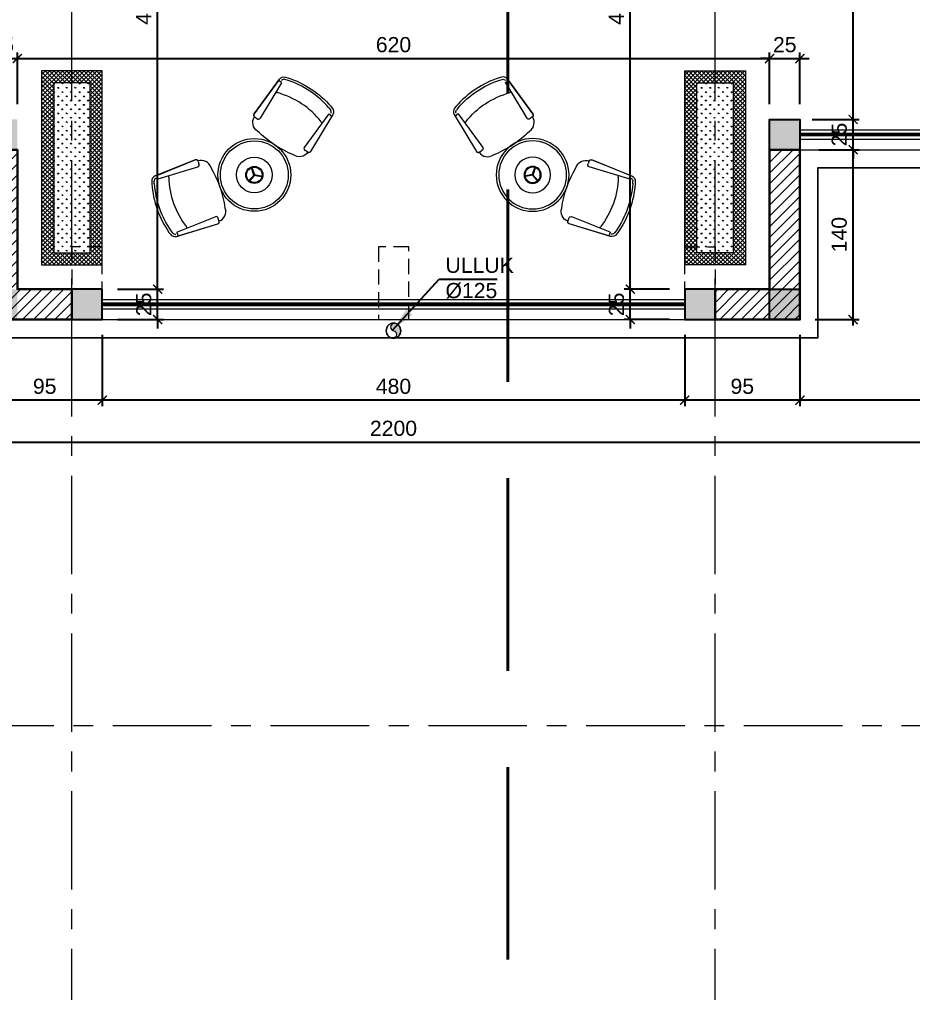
# Model space of a CAD drawing. Header units: centimetres. Extents: x 111832 to 117233, y -55119 to -48329.
# Drawn here: x 114651 to 115387, y -54317 to -53515 of the extents above; entities that cross this region are included whole.
import ezdxf

# ---------------------------------------------------------------- set-up
doc = ezdxf.new("R2010")
doc.units = ezdxf.units.CM
doc.header["$LTSCALE"] = 50
doc.header["$MEASUREMENT"] = 0
for name, pattern in [('AXES', [2, 1.25, -0.25, 0.25, -0.25]), ('CACHE', [0.375, 0.25, -0.125]), ('CONTINU', [0]), ('DASHED2', [9.525, 6.35, -3.175])]:
    doc.linetypes.add(name, pattern=pattern)
doc.layers.get('0').update_dxf_attribs({"color": 8})
for name, color, linetype, lineweight in [('ACITOP', 214, 'Continuous', 18), ('EXISTANT BORD', 251, 'Continuous', 60), ('MACONNERIE COUPE', 7, 'Continuous', 30), ('MACONNERIE HACHURE', 253, 'Continuous', 13), ('mobilimi', 8, 'Continuous', 9), ('WD_Corner', 154, 'Continuous', 5), ('WINDOWS', 21, 'Continuous', 5)]:
    doc.layers.add(name, color=color, linetype=linetype, lineweight=lineweight)
for name, color, linetype in [('AXES', 10, 'AXES'), ('BETON COUPE', 3, 'CONTINU'), ('BORD', 5, 'Continuous'), ('COTE 50ème', 1, 'Continuous'), ('TEXTE', 7, 'Continuous')]:
    doc.layers.add(name, color=color, linetype=linetype)
doc.layers.add('HORS GEL COTE', color=7, linetype='Continuous', lineweight=13, true_color=0x00661a)
doc.layers.add('HYPALON', color=7, linetype='Continuous', true_color=0xffaa00)
doc.layers.add('PREFA MUR SUP TRAME', color=7, linetype='Continuous', true_color=0xd7c7ff)
doc.styles.add('RS_TEXT_1.50', font='arial.ttf', dxfattribs={"height": 12.5})
doc.styles.add('RS_TXT_50', font='arial.ttf', dxfattribs={"height": 12.5})
doc.dimstyles.new('ISO-25', dxfattribs={"dimtxt": 2.5, "dimasz": 2.5, "dimexe": 1.25, "dimexo": 0.625, "dimtad": 1, "dimtxsty": 'Standard', "dimcen": 2.5, "dimadec": 0, "dimazin": 0, "dimtfac": 1, "dimtmove": 0, "dimatfit": 3, "dimfxl": 1, "dimarcsym": 0})
doc.dimstyles.new('RS_50CM_LINEAIRE', dxfattribs={"dimscale": 5, "dimtxt": 12.5, "dimasz": 1.5, "dimexe": 1, "dimexo": 2.5, "dimgap": 1, "dimtad": 1, "dimdec": 1, "dimrnd": 0.5, "dimdsep": 46, "dimtxsty": 'RS_TXT_50', "dimblk1": 'ARCHTICK', "dimblk2": 'ARCHTICK', "dimsah": 1, "dimcen": 2.5, "dimdle": 1, "dimclrt": 4, "dimadec": 0, "dimazin": 2, "dimtfac": 1, "dimtdec": 1, "dimtix": 1, "dimtmove": 2, "dimatfit": 3, "dimfxl": 1, "dimtolj": 1, "dimtzin": 0, "dimarcsym": 0})
pattern_1 = [(45, (7248.734, 8218.8184), (-1.767766953, 1.767766953), []), (135, (7248.734, 8218.8184), (-1.767766953, -1.767766953), [])]
pattern_2 = [(90, (7248.734, 8218.8184), (-3.5355339, 3.5355339), [0.9375, -6.13356781]), (45, (7248.734, 8218.8184), (-3.5355339, 3.5355339), [0.9375, -4.0625]), (135, (7248.734, 8218.8184), (-3.5355339, -3.5355339), [0.9375, -4.0625])]

# ---------------------------------------------------------------- blocks, each defined once
blk = doc.blocks.new('A$C7560ca7f')
at = {"layer": 'AXES', "lineweight": 5, "ltscale": 1.3}
for p, q in [((740, -4150), (740, -1058.41)), ((1270, -4150), (1270, -1058.41)), ((3195, -3235), (-1985, -3235))]:
    blk.add_line(p, q, dxfattribs=at)
blk = doc.blocks.new('A$C831d966d')
at = {"layer": 'mobilimi'}
for p, q in [((0.53, 82.64), (2.48, 82.55)), ((-39.6, 72.73), (-41.29, 71.75)), ((4.1, 79.08), (10.79, 45.67)), ((4.18, 79.21), (7.15, 79.94)), ((7.15, 79.94), (16.8, 47.15)), ((-41.24, 68), (-44.21, 67.27)), ((-44.21, 67.27), (-37.5, 33.75)), ((-41.11, 67.92), (-31.48, 35.24)), ((15.09, 44.92), (13.34, 44.49)), ((-34.94, 32.57), (-33.19, 33)), ((-0.44, -0.33), (-6.92, 2.44)), ((-0.19, 0.25), (-6.68, 3.02)), ((-0.5, 0.21), (5.14, 4.45)), ((-0.12, -0.29), (5.51, 3.95)), ((0, 0), (0.85, -7)), ((-0.63, -0.08), (0.22, -7.08)), ((-54.43, -59.57), (-42.44, -27.56)), ((-51.48, -60.71), (-36.74, -29.99)), ((-39.73, -26.8), (-38.07, -27.51)), ((-8.64, -78.97), (3.31, -47.06)), ((7.68, -47.01), (6.02, -46.3)), ((-5.77, -80.31), (9.01, -49.49)), ((-51.63, -60.77), (-54.43, -59.57)), ((-50.76, -65.7), (-52.27, -64.46)), ((-8.58, -79.11), (-5.77, -80.31)), ((-12.74, -81.9), (-10.8, -82.13))]:
    blk.add_line(p, q, dxfattribs=at)
for points in [[(-35.5, 32.38, -0.399393), (-37.5, 33.75), (-44.48, 68.62, -0.320293), (-42.3, 73.48), (-40.61, 74.46, -0.136318), (0.62, 84.63), (2.57, 84.55, -0.320293), (6.76, 81.26), (16.8, 47.15, -0.399393), (15.67, 45.01, -0.412368), (9.41, 34.86, -0.093652), (-25.23, 26.31, -0.412368)], [(-40.25, -26.53, 0.399393), (-42.44, -27.56), (-54.92, -60.86, 0.320293), (-53.54, -66), (-52.03, -67.24, 0.136318), (-12.97, -83.89), (-11.03, -84.12, 0.320293), (-6.37, -81.55), (9.01, -49.49, 0.399393), (8.24, -47.19, 0.412368), (3.68, -36.17, 0.093652), (-29.14, -22.18, 0.412368)]]:
    blk.add_lwpolyline(points, format="xyb", close=True, dxfattribs=at)
for radius in [30, 28, 14.75, 7.06, 6.33]:
    blk.add_circle((-0.31, -0.04), radius, dxfattribs=at)
for centre, radius, start, end in [((-1.68, 5.35), 77.32, 88.33902, 119.38944), ((2.36, 79.97), 2.58, 16.40461, 87.44431), ((4.21, 79.1), 0.115, 103.86423, 191.32384), ((-39.98, 69.52), 2.58, 120.28415, 191.32384), ((-41.22, 67.89), 0.115, 16.40461, 103.86423), ((-0.72, 1.41), 68.94, 85.44547, 122.28298), ((5.13, 71.06), 1, 247.54476, 315.43759), ((-38.31, 60.33), 1, 252.29086, 320.18369), ((12.51, 46.04), 1.76, 192.03506, 298.37958), ((15.11, 46.68), 1.76, 269.34887, 15.69339), ((-35.78, 34.12), 1.76, 192.03506, 298.37958), ((-33.17, 34.76), 1.76, 269.34887, 15.69339), ((-40.8, -28.2), 1.76, 52.40136, 158.74588), ((-38.34, -29.25), 1.76, 335.08755, 81.43207), ((4.95, -47.7), 1.76, 52.40136, 158.74588), ((7.42, -48.75), 1.76, 335.08755, 81.43207), ((-47.5, -53.67), 1, 30.59725, 98.49008), ((-0.96, -1.53), 68.94, 228.49796, 265.33547), ((-50.63, -62.46), 2.58, 159.4571, 230.4968), ((-51.58, -60.66), 0.115, 246.91672, 334.37633), ((-2.54, -5.26), 77.32, 231.39151, 262.44193), ((-6.34, -71.21), 1, 35.34335, 103.23618), ((-8.54, -79.01), 0.115, 159.4571, 246.91672), ((-10.5, -79.57), 2.58, 263.33664, 334.37633)]:
    blk.add_arc(centre, radius, start, end, dxfattribs=at)
blk = doc.blocks.new('A$C2225a440')
at = {"layer": 'ACITOP', "ltscale": 0.5, "true_color": 0x2776bb, "transparency": 33554559}
h = blk.add_hatch(color=152, dxfattribs=at)
h.dxf.hatch_style = 1
h.paths.add_polyline_path([(0, 6.05, 0.414214), (-6.05, 0, 0.414214), (0, -6.05, -0.823148), (0, 0, 0.810651)])
at = {"layer": 'ACITOP', "ltscale": 0.5}
blk.add_lwpolyline([(0, 6.05, -0.810651), (0, 0, 0.823148), (0, -6.05)], format="xyb", dxfattribs=at)
for radius in [6.25, 6.05]:
    blk.add_circle((0, 0), radius, dxfattribs=at)
blk = doc.blocks.new('_ArchTick')
at = {"color": 0, "linetype": 'ByBlock', "const_width": 0.15}
blk.add_lwpolyline([(-0.5, -0.5), (0.5, 0.5)], dxfattribs=at)
blk = doc.blocks.new('*D1226')
at = {"layer": 'COTE 50ème', "color": 0, "lineweight": -2, "ltscale": 0.5, "transparency": 16777216}
for p, q in [((115929.26, -53630.79), (115929.26, -53833.88)), ((115294.37, -53774.86), (115294.37, -53833.88)), ((115934.26, -53828.88), (115289.37, -53828.88))]:
    blk.add_line(p, q, dxfattribs=at)
at = {"layer": 'Defpoints', "color": 0, "ltscale": 0.5, "transparency": 16777216}
for p in [(115929.26, -53618.29), (115294.37, -53762.36), (115294.37, -53828.88)]:
    blk.add_point(p, dxfattribs=at)
at = {"layer": 'COTE 50ème', "color": 0, "lineweight": -2, "ltscale": 0.5, "transparency": 16777216, "xscale": 7.5, "yscale": 7.5, "zscale": 7.5, "rotation": 180}
blk.add_blockref('_ArchTick', (115294.37, -53828.88), dxfattribs=at)
at = {"layer": 'COTE 50ème', "color": 0, "lineweight": -2, "ltscale": 0.5, "transparency": 16777216, "xscale": 7.5, "yscale": 7.5, "zscale": 7.5}
blk.add_blockref('_ArchTick', (115929.26, -53828.88), dxfattribs=at)
at = {"layer": 'COTE 50ème', "color": 4, "ltscale": 0.5, "transparency": 16777216, "insert": (115611.81, -53817.49), "char_height": 12.5, "attachment_point": 5, "style": 'RS_TXT_50'}
blk.add_mtext('\\A1;635', dxfattribs=at)
blk = doc.blocks.new('*D1227')
at = {"layer": 'COTE 50ème', "color": 0, "lineweight": -2, "ltscale": 0.5, "transparency": 16777216}
for p, q in [((115199.37, -53774.86), (115199.37, -53833.88)), ((115294.37, -53774.86), (115294.37, -53833.88)), ((115299.37, -53828.88), (115194.37, -53828.88))]:
    blk.add_line(p, q, dxfattribs=at)
at = {"layer": 'Defpoints', "color": 0, "ltscale": 0.5, "transparency": 16777216}
for p in [(115199.37, -53762.36), (115294.37, -53762.36), (115199.37, -53828.88)]:
    blk.add_point(p, dxfattribs=at)
at = {"layer": 'COTE 50ème', "color": 0, "lineweight": -2, "ltscale": 0.5, "transparency": 16777216, "xscale": 7.5, "yscale": 7.5, "zscale": 7.5, "rotation": 180}
blk.add_blockref('_ArchTick', (115199.37, -53828.88), dxfattribs=at)
at = {"layer": 'COTE 50ème', "color": 0, "lineweight": -2, "ltscale": 0.5, "transparency": 16777216, "xscale": 7.5, "yscale": 7.5, "zscale": 7.5}
blk.add_blockref('_ArchTick', (115294.37, -53828.88), dxfattribs=at)
at = {"layer": 'COTE 50ème', "color": 4, "ltscale": 0.5, "transparency": 16777216, "insert": (115246.87, -53817.5), "char_height": 12.5, "attachment_point": 5, "style": 'RS_TXT_50'}
blk.add_mtext('\\A1;95', dxfattribs=at)
blk = doc.blocks.new('*D1228')
at = {"layer": 'COTE 50ème', "color": 0, "lineweight": -2, "ltscale": 0.5, "transparency": 16777216}
for p, q in [((114719.37, -53774.86), (114719.37, -53833.88)), ((115199.37, -53774.86), (115199.37, -53833.88)), ((115204.37, -53828.88), (114714.37, -53828.88))]:
    blk.add_line(p, q, dxfattribs=at)
at = {"layer": 'Defpoints', "color": 0, "ltscale": 0.5, "transparency": 16777216}
for p in [(114719.37, -53762.36), (115199.37, -53762.36), (114719.37, -53828.88)]:
    blk.add_point(p, dxfattribs=at)
at = {"layer": 'COTE 50ème', "color": 0, "lineweight": -2, "ltscale": 0.5, "transparency": 16777216, "xscale": 7.5, "yscale": 7.5, "zscale": 7.5, "rotation": 180}
blk.add_blockref('_ArchTick', (114719.37, -53828.88), dxfattribs=at)
at = {"layer": 'COTE 50ème', "color": 0, "lineweight": -2, "ltscale": 0.5, "transparency": 16777216, "xscale": 7.5, "yscale": 7.5, "zscale": 7.5}
blk.add_blockref('_ArchTick', (115199.37, -53828.88), dxfattribs=at)
at = {"layer": 'COTE 50ème', "color": 4, "ltscale": 0.5, "transparency": 16777216, "insert": (114959.37, -53817.5), "char_height": 12.5, "attachment_point": 5, "style": 'RS_TXT_50'}
blk.add_mtext('\\A1;480', dxfattribs=at)
blk = doc.blocks.new('*D1229')
at = {"layer": 'COTE 50ème', "color": 0, "lineweight": -2, "ltscale": 0.5, "transparency": 16777216}
for p, q in [((114624.37, -53774.86), (114624.37, -53833.88)), ((114719.37, -53774.86), (114719.37, -53833.88)), ((114724.37, -53828.88), (114619.37, -53828.88))]:
    blk.add_line(p, q, dxfattribs=at)
at = {"layer": 'Defpoints', "color": 0, "ltscale": 0.5, "transparency": 16777216}
for p in [(114624.37, -53762.36), (114719.37, -53762.36), (114624.37, -53828.88)]:
    blk.add_point(p, dxfattribs=at)
at = {"layer": 'COTE 50ème', "color": 0, "lineweight": -2, "ltscale": 0.5, "transparency": 16777216, "xscale": 7.5, "yscale": 7.5, "zscale": 7.5, "rotation": 180}
blk.add_blockref('_ArchTick', (114624.37, -53828.88), dxfattribs=at)
at = {"layer": 'COTE 50ème', "color": 0, "lineweight": -2, "ltscale": 0.5, "transparency": 16777216, "xscale": 7.5, "yscale": 7.5, "zscale": 7.5}
blk.add_blockref('_ArchTick', (114719.37, -53828.88), dxfattribs=at)
at = {"layer": 'COTE 50ème', "color": 4, "ltscale": 0.5, "transparency": 16777216, "insert": (114671.87, -53817.5), "char_height": 12.5, "attachment_point": 5, "style": 'RS_TXT_50'}
blk.add_mtext('\\A1;95', dxfattribs=at)
blk = doc.blocks.new('*D1232')
at = {"layer": 'COTE 50ème', "color": 0, "lineweight": -2, "ltscale": 0.5, "transparency": 16777216}
for p, q in [((113859.37, -53434.86), (113859.37, -53868.51)), ((116059.37, -53434.86), (116059.37, -53868.51)), ((113854.37, -53863.51), (116064.37, -53863.51))]:
    blk.add_line(p, q, dxfattribs=at)
at = {"layer": 'Defpoints', "color": 0, "ltscale": 0.5, "transparency": 16777216}
for p in [(113859.37, -53422.36), (116059.37, -53422.36), (116059.37, -53863.51)]:
    blk.add_point(p, dxfattribs=at)
at = {"layer": 'COTE 50ème', "color": 0, "lineweight": -2, "ltscale": 0.5, "transparency": 16777216, "xscale": 7.5, "yscale": 7.5, "zscale": 7.5, "rotation": 180}
blk.add_blockref('_ArchTick', (113859.37, -53863.51), dxfattribs=at)
at = {"layer": 'COTE 50ème', "color": 0, "lineweight": -2, "ltscale": 0.5, "transparency": 16777216, "xscale": 7.5, "yscale": 7.5, "zscale": 7.5}
blk.add_blockref('_ArchTick', (116059.37, -53863.51), dxfattribs=at)
at = {"layer": 'COTE 50ème', "color": 4, "ltscale": 0.5, "transparency": 16777216, "insert": (114959.37, -53852.12), "char_height": 12.5, "attachment_point": 5, "style": 'RS_TXT_50'}
blk.add_mtext('\\A1;2200', dxfattribs=at)
blk = doc.blocks.new('*D1234')
at = {"layer": 'COTE 50ème', "color": 0, "lineweight": -2, "ltscale": 0.5, "transparency": 16777216}
for p, q in [((114624.37, -53547.19), (114616.87, -53547.19)), ((114624.37, -53584.86), (114624.37, -53542.19)), ((114624.37, -53547.19), (114649.37, -53547.19)), ((114649.37, -53584.86), (114649.37, -53542.19)), ((114649.37, -53547.19), (114656.87, -53547.19))]:
    blk.add_line(p, q, dxfattribs=at)
at = {"layer": 'Defpoints', "color": 0, "ltscale": 0.5, "transparency": 16777216}
for p in [(114649.37, -53547.19), (114624.37, -53597.36), (114649.37, -53597.36)]:
    blk.add_point(p, dxfattribs=at)
at = {"layer": 'COTE 50ème', "color": 0, "lineweight": -2, "ltscale": 0.5, "transparency": 16777216, "xscale": 7.5, "yscale": 7.5, "zscale": 7.5}
blk.add_blockref('_ArchTick', (114624.37, -53547.19), dxfattribs=at)
at = {"layer": 'COTE 50ème', "color": 0, "lineweight": -2, "ltscale": 0.5, "transparency": 16777216, "xscale": 7.5, "yscale": 7.5, "zscale": 7.5, "rotation": 180}
blk.add_blockref('_ArchTick', (114649.37, -53547.19), dxfattribs=at)
at = {"layer": 'COTE 50ème', "color": 4, "ltscale": 0.5, "transparency": 16777216, "insert": (114636.87, -53535.81), "char_height": 12.5, "attachment_point": 5, "style": 'RS_TXT_50'}
blk.add_mtext('\\A1;25', dxfattribs=at)
blk = doc.blocks.new('*D1235')
at = {"layer": 'COTE 50ème', "color": 0, "lineweight": -2, "ltscale": 0.5, "transparency": 16777216}
for p, q in [((114644.37, -53547.19), (115274.37, -53547.19)), ((114649.37, -53584.86), (114649.37, -53542.19)), ((115269.37, -53584.86), (115269.37, -53542.19))]:
    blk.add_line(p, q, dxfattribs=at)
at = {"layer": 'Defpoints', "color": 0, "ltscale": 0.5, "transparency": 16777216}
for p in [(115269.37, -53547.19), (114649.37, -53597.36), (115269.37, -53597.36)]:
    blk.add_point(p, dxfattribs=at)
at = {"layer": 'COTE 50ème', "color": 0, "lineweight": -2, "ltscale": 0.5, "transparency": 16777216, "xscale": 7.5, "yscale": 7.5, "zscale": 7.5, "rotation": 180}
blk.add_blockref('_ArchTick', (114649.37, -53547.19), dxfattribs=at)
at = {"layer": 'COTE 50ème', "color": 0, "lineweight": -2, "ltscale": 0.5, "transparency": 16777216, "xscale": 7.5, "yscale": 7.5, "zscale": 7.5}
blk.add_blockref('_ArchTick', (115269.37, -53547.19), dxfattribs=at)
at = {"layer": 'COTE 50ème', "color": 4, "ltscale": 0.5, "transparency": 16777216, "insert": (114959.37, -53535.81), "char_height": 12.5, "attachment_point": 5, "style": 'RS_TXT_50'}
blk.add_mtext('\\A1;620', dxfattribs=at)
blk = doc.blocks.new('*D1236')
at = {"layer": 'COTE 50ème', "color": 0, "lineweight": -2, "ltscale": 0.5, "transparency": 16777216}
for p, q in [((115269.37, -53547.19), (115261.87, -53547.19)), ((115269.37, -53584.86), (115269.37, -53542.19)), ((115269.37, -53547.19), (115294.37, -53547.19)), ((115294.37, -53584.86), (115294.37, -53542.19)), ((115294.37, -53547.19), (115301.87, -53547.19))]:
    blk.add_line(p, q, dxfattribs=at)
at = {"layer": 'Defpoints', "color": 0, "ltscale": 0.5, "transparency": 16777216}
for p in [(115294.37, -53547.19), (115269.37, -53597.36), (115294.37, -53597.36)]:
    blk.add_point(p, dxfattribs=at)
at = {"layer": 'COTE 50ème', "color": 0, "lineweight": -2, "ltscale": 0.5, "transparency": 16777216, "xscale": 7.5, "yscale": 7.5, "zscale": 7.5}
blk.add_blockref('_ArchTick', (115269.37, -53547.19), dxfattribs=at)
at = {"layer": 'COTE 50ème', "color": 0, "lineweight": -2, "ltscale": 0.5, "transparency": 16777216, "xscale": 7.5, "yscale": 7.5, "zscale": 7.5, "rotation": 180}
blk.add_blockref('_ArchTick', (115294.37, -53547.19), dxfattribs=at)
at = {"layer": 'COTE 50ème', "color": 4, "ltscale": 0.5, "transparency": 16777216, "insert": (115281.87, -53535.81), "char_height": 12.5, "attachment_point": 5, "style": 'RS_TXT_50'}
blk.add_mtext('\\A1;25', dxfattribs=at)
blk = doc.blocks.new('*D1237')
at = {"layer": 'COTE 50ème', "color": 0, "lineweight": -2, "ltscale": 0.5, "transparency": 16777216}
for p, q in [((115154.54, -53737.36), (115154.54, -53729.86)), ((115186.87, -53737.36), (115149.54, -53737.36)), ((115154.54, -53762.36), (115154.54, -53737.36)), ((115186.87, -53762.36), (115149.54, -53762.36)), ((115154.54, -53762.36), (115154.54, -53769.86))]:
    blk.add_line(p, q, dxfattribs=at)
at = {"layer": 'Defpoints', "color": 0, "ltscale": 0.5, "transparency": 16777216}
for p in [(115154.54, -53737.36), (115199.37, -53737.36), (115199.37, -53762.36)]:
    blk.add_point(p, dxfattribs=at)
at = {"layer": 'COTE 50ème', "color": 0, "lineweight": -2, "ltscale": 0.5, "transparency": 16777216, "xscale": 7.5, "yscale": 7.5, "zscale": 7.5}
for p, rotation in [((115154.54, -53737.36), 270), ((115154.54, -53762.36), 90)]:
    blk.add_blockref('_ArchTick', p, dxfattribs=dict(at, rotation=rotation))
at = {"layer": 'COTE 50ème', "color": 4, "ltscale": 0.5, "transparency": 16777216, "insert": (115143.16, -53749.86), "char_height": 12.5, "attachment_point": 5, "rotation": 90, "style": 'RS_TXT_50'}
blk.add_mtext('\\A1;25', dxfattribs=at)
blk = doc.blocks.new('*D1238')
at = {"layer": 'COTE 50ème', "color": 0, "lineweight": -2, "ltscale": 0.5, "transparency": 16777216}
for p, q in [((115154.54, -53742.36), (115154.54, -53267.36)), ((115168.84, -53272.36), (115149.54, -53272.36)), ((115186.87, -53737.36), (115149.54, -53737.36))]:
    blk.add_line(p, q, dxfattribs=at)
at = {"layer": 'Defpoints', "color": 0, "ltscale": 0.5, "transparency": 16777216}
for p in [(115154.54, -53272.36), (115181.34, -53272.36), (115199.37, -53737.36)]:
    blk.add_point(p, dxfattribs=at)
at = {"layer": 'COTE 50ème', "color": 0, "lineweight": -2, "ltscale": 0.5, "transparency": 16777216, "xscale": 7.5, "yscale": 7.5, "zscale": 7.5}
for p, rotation in [((115154.54, -53272.36), 90), ((115154.54, -53737.36), 270)]:
    blk.add_blockref('_ArchTick', p, dxfattribs=dict(at, rotation=rotation))
at = {"layer": 'COTE 50ème', "color": 4, "ltscale": 0.5, "transparency": 16777216, "insert": (115143.16, -53504.86), "char_height": 12.5, "attachment_point": 5, "rotation": 90, "style": 'RS_TXT_50'}
blk.add_mtext('\\A1;465', dxfattribs=at)
blk = doc.blocks.new('*D1260')
at = {"layer": 'COTE 50ème', "color": 0, "lineweight": -2, "ltscale": 0.5, "transparency": 16777216}
for p, q in [((115338.17, -53767.36), (115338.17, -53617.36)), ((115309.89, -53622.36), (115343.17, -53622.36)), ((115306.87, -53762.36), (115343.17, -53762.36))]:
    blk.add_line(p, q, dxfattribs=at)
at = {"layer": 'Defpoints', "color": 0, "ltscale": 0.5, "transparency": 16777216}
for p in [(115297.39, -53622.36), (115338.17, -53622.36), (115294.37, -53762.36)]:
    blk.add_point(p, dxfattribs=at)
at = {"layer": 'COTE 50ème', "color": 0, "lineweight": -2, "ltscale": 0.5, "transparency": 16777216, "xscale": 7.5, "yscale": 7.5, "zscale": 7.5}
for p, rotation in [((115338.17, -53622.36), 90), ((115338.17, -53762.36), 270)]:
    blk.add_blockref('_ArchTick', p, dxfattribs=dict(at, rotation=rotation))
at = {"layer": 'COTE 50ème', "color": 4, "ltscale": 0.5, "transparency": 16777216, "insert": (115326.78, -53692.36), "char_height": 12.5, "attachment_point": 5, "rotation": 90, "style": 'RS_TXT_50'}
blk.add_mtext('\\A1;140', dxfattribs=at)
blk = doc.blocks.new('*D1261')
at = {"layer": 'COTE 50ème', "color": 0, "lineweight": -2, "ltscale": 0.5, "transparency": 16777216}
for p, q in [((115304.36, -53597.36), (115343.17, -53597.36)), ((115338.17, -53597.36), (115338.17, -53589.86)), ((115338.17, -53622.36), (115338.17, -53597.36)), ((115309.89, -53622.36), (115343.17, -53622.36)), ((115338.17, -53622.36), (115338.17, -53629.86))]:
    blk.add_line(p, q, dxfattribs=at)
at = {"layer": 'Defpoints', "color": 0, "ltscale": 0.5, "transparency": 16777216}
for p in [(115291.86, -53597.36), (115338.17, -53597.36), (115297.39, -53622.36)]:
    blk.add_point(p, dxfattribs=at)
at = {"layer": 'COTE 50ème', "color": 0, "lineweight": -2, "ltscale": 0.5, "transparency": 16777216, "xscale": 7.5, "yscale": 7.5, "zscale": 7.5}
for p, rotation in [((115338.17, -53597.36), 270), ((115338.17, -53622.36), 90)]:
    blk.add_blockref('_ArchTick', p, dxfattribs=dict(at, rotation=rotation))
at = {"layer": 'COTE 50ème', "color": 4, "ltscale": 0.5, "transparency": 16777216, "insert": (115326.78, -53609.86), "char_height": 12.5, "attachment_point": 5, "rotation": 90, "style": 'RS_TXT_50'}
blk.add_mtext('\\A1;25', dxfattribs=at)
blk = doc.blocks.new('*D1262')
at = {"layer": 'COTE 50ème', "color": 0, "lineweight": -2, "ltscale": 0.5, "transparency": 16777216}
for p, q in [((115338.17, -53602.36), (115338.17, -53129.36)), ((115246.73, -53134.36), (115343.17, -53134.36)), ((115304.36, -53597.36), (115343.17, -53597.36))]:
    blk.add_line(p, q, dxfattribs=at)
at = {"layer": 'Defpoints', "color": 0, "ltscale": 0.5, "transparency": 16777216}
for p in [(115234.23, -53134.36), (115338.17, -53134.36), (115291.86, -53597.36)]:
    blk.add_point(p, dxfattribs=at)
at = {"layer": 'COTE 50ème', "color": 0, "lineweight": -2, "ltscale": 0.5, "transparency": 16777216, "xscale": 7.5, "yscale": 7.5, "zscale": 7.5}
for p, rotation in [((115338.17, -53134.36), 90), ((115338.17, -53597.36), 270)]:
    blk.add_blockref('_ArchTick', p, dxfattribs=dict(at, rotation=rotation))
at = {"layer": 'COTE 50ème', "color": 4, "ltscale": 0.5, "transparency": 16777216, "insert": (115326.78, -53365.86), "char_height": 12.5, "attachment_point": 5, "rotation": 90, "style": 'RS_TXT_50'}
blk.add_mtext('\\A1;463', dxfattribs=at)
blk = doc.blocks.new('*D1272')
at = {"layer": 'COTE 50ème', "color": 0, "lineweight": -2, "ltscale": 0.5, "transparency": 16777216}
for p, q in [((114764.92, -53737.36), (114764.92, -53729.86)), ((114731.87, -53737.36), (114769.92, -53737.36)), ((114764.92, -53762.36), (114764.92, -53737.36)), ((114731.87, -53762.36), (114769.92, -53762.36)), ((114764.92, -53762.36), (114764.92, -53769.86))]:
    blk.add_line(p, q, dxfattribs=at)
at = {"layer": 'Defpoints', "color": 0, "ltscale": 0.5, "transparency": 16777216}
for p in [(114719.37, -53737.36), (114764.92, -53737.36), (114719.37, -53762.36)]:
    blk.add_point(p, dxfattribs=at)
at = {"layer": 'COTE 50ème', "color": 0, "lineweight": -2, "ltscale": 0.5, "transparency": 16777216, "xscale": 7.5, "yscale": 7.5, "zscale": 7.5}
for p, rotation in [((114764.92, -53737.36), 270), ((114764.92, -53762.36), 90)]:
    blk.add_blockref('_ArchTick', p, dxfattribs=dict(at, rotation=rotation))
at = {"layer": 'COTE 50ème', "color": 4, "ltscale": 0.5, "transparency": 16777216, "insert": (114753.54, -53749.86), "char_height": 12.5, "attachment_point": 5, "rotation": 90, "style": 'RS_TXT_50'}
blk.add_mtext('\\A1;25', dxfattribs=at)
blk = doc.blocks.new('*D1273')
at = {"layer": 'COTE 50ème', "color": 0, "lineweight": -2, "ltscale": 0.5, "transparency": 16777216}
for p, q in [((114764.92, -53742.36), (114764.92, -53267.36)), ((114755.72, -53272.36), (114769.92, -53272.36)), ((114731.87, -53737.36), (114769.92, -53737.36))]:
    blk.add_line(p, q, dxfattribs=at)
at = {"layer": 'Defpoints', "color": 0, "ltscale": 0.5, "transparency": 16777216}
for p in [(114743.22, -53272.36), (114764.92, -53272.36), (114719.37, -53737.36)]:
    blk.add_point(p, dxfattribs=at)
at = {"layer": 'COTE 50ème', "color": 0, "lineweight": -2, "ltscale": 0.5, "transparency": 16777216, "xscale": 7.5, "yscale": 7.5, "zscale": 7.5}
for p, rotation in [((114764.92, -53272.36), 90), ((114764.92, -53737.36), 270)]:
    blk.add_blockref('_ArchTick', p, dxfattribs=dict(at, rotation=rotation))
at = {"layer": 'COTE 50ème', "color": 4, "ltscale": 0.5, "transparency": 16777216, "insert": (114753.54, -53504.86), "char_height": 12.5, "attachment_point": 5, "rotation": 90, "style": 'RS_TXT_50'}
blk.add_mtext('\\A1;465', dxfattribs=at)
blk = doc.blocks.new('*D1289')
at = {"layer": 'COTE 50ème', "color": 0, "lineweight": -2, "ltscale": 0.5, "transparency": 16777216}
for p, q in [((114582.2, -53602.36), (114582.2, -53129.36)), ((114674.37, -53134.36), (114577.2, -53134.36)), ((114611.87, -53597.36), (114577.2, -53597.36))]:
    blk.add_line(p, q, dxfattribs=at)
at = {"layer": 'Defpoints', "color": 0, "ltscale": 0.5, "transparency": 16777216}
for p in [(114582.2, -53134.36), (114686.87, -53134.36), (114624.37, -53597.36)]:
    blk.add_point(p, dxfattribs=at)
at = {"layer": 'COTE 50ème', "color": 0, "lineweight": -2, "ltscale": 0.5, "transparency": 16777216, "xscale": 7.5, "yscale": 7.5, "zscale": 7.5}
for p, rotation in [((114582.2, -53134.36), 90), ((114582.2, -53597.36), 270)]:
    blk.add_blockref('_ArchTick', p, dxfattribs=dict(at, rotation=rotation))
at = {"layer": 'COTE 50ème', "color": 4, "ltscale": 0.5, "transparency": 16777216, "insert": (114570.81, -53365.86), "char_height": 12.5, "attachment_point": 5, "rotation": 90, "style": 'RS_TXT_50'}
blk.add_mtext('\\A1;463', dxfattribs=at)

msp = doc.modelspace()

# ---------------------------------------------------------------- hatches: boundary and pattern name
at = {"layer": 'MACONNERIE HACHURE'}
h = msp.add_hatch(dxfattribs=at)
h.set_pattern_fill('ANSI31', color=256, scale=50, style=0)
h.set_pattern_definition([(45, (923.721, 14234.1016), (-4.41941738, 4.41941738), [])])
h.paths.add_polyline_path([(114499.37, -53137.36), (114499.37, -53147.36), (114399.37, -53147.36), (114399.37, -53097.36), (114499.37, -53097.36), (114499.37, -53107.36), (114414.37, -53107.36), (114414.37, -53137.36)])
h.paths.add_polyline_path([(115954.37, -52057.36), (116034.37, -52057.36), (116034.37, -52082.36), (115954.37, -52082.36)])
h.paths.add_polyline_path([(113964.37, -52057.36), (113884.37, -52057.36), (113884.37, -52082.36), (113964.37, -52082.36)])
h.paths.add_polyline_path([(113884.37, -52082.36), (113859.37, -52082.36), (113859.37, -52130.36), (113884.37, -52130.36)])
h.paths.add_polyline_path([(113989.37, -52154.25), (113964.37, -52154.25), (113964.37, -52147.36), (113989.37, -52147.36)])
h.paths.add_polyline_path([(115954.37, -52154.25), (115929.37, -52154.25), (115929.37, -52147.36), (115954.37, -52147.36)])
h.paths.add_polyline_path([(114926.37, -53272.36), (114926.37, -53387.36), (114992.37, -53387.36), (114992.37, -53272.36), (114972.37, -53272.36), (114972.37, -53367.36), (114946.37, -53367.36), (114946.37, -53272.36)])
h.paths.add_polyline_path([(115224.37, -53762.36), (115294.37, -53762.36), (115294.37, -53622.36), (115269.37, -53622.36), (115269.37, -53737.36), (115224.37, -53737.36)])
h.paths.add_polyline_path([(114694.37, -53762.36), (114624.37, -53762.36), (114624.37, -53622.36), (114649.37, -53622.36), (114649.37, -53737.36), (114694.37, -53737.36)])
h.paths.add_polyline_path([(114224.37, -53134.36), (114329.37, -53134.36), (114329.37, -53109.36), (114224.37, -53109.36)])
h.paths.add_polyline_path([(115694.37, -53134.36), (115589.37, -53134.36), (115589.37, -53109.36), (115694.37, -53109.36)])
h.paths.add_polyline_path([(113964.37, -52902.25), (113989.37, -52902.25), (113989.37, -52887.36), (113964.37, -52887.36)])
h.paths.add_polyline_path([(116034.37, -53342.47), (116059.37, -53342.47), (116059.37, -53397.36), (116034.37, -53397.36)])
h.paths.add_polyline_path([(116034.37, -53087.36), (116059.37, -53087.36), (116059.37, -53157.36), (116034.37, -53157.36)])
h.paths.add_polyline_path([(116034.37, -52902.25), (116059.37, -52902.25), (116059.37, -52747.36), (116034.37, -52747.36)])
h.paths.add_polyline_path([(116034.37, -52502.36), (116059.37, -52502.36), (116059.37, -52542.36), (116034.37, -52542.36)])
h.paths.add_polyline_path([(113884.37, -53342.47), (113859.37, -53342.47), (113859.37, -53397.36), (113884.37, -53397.36)])
h.paths.add_polyline_path([(113884.37, -53087.36), (113859.37, -53087.36), (113859.37, -53157.36), (113884.37, -53157.36)])
h.paths.add_polyline_path([(113884.37, -52902.25), (113859.37, -52902.25), (113859.37, -52747.36), (113884.37, -52747.36)])
h.paths.add_polyline_path([(113884.37, -52494.36), (113859.37, -52494.36), (113859.37, -52542.36), (113884.37, -52542.36)])
h.paths.add_polyline_path([(115929.37, -52507.36), (115764.37, -52507.36), (115764.37, -52482.36), (115929.37, -52482.36)])
h.paths.add_polyline_path([(115704.37, -52507.36), (115701.34, -52507.36), (115701.34, -52482.36), (115704.37, -52482.36)])
h.paths.add_polyline_path([(115606.34, -52507.36), (115579.37, -52507.36), (115579.37, -52482.36), (115606.34, -52482.36)])
h.paths.add_polyline_path([(114214.37, -52507.36), (114217.4, -52507.36), (114217.4, -52482.36), (114214.37, -52482.36)])
h.paths.add_polyline_path([(114312.4, -52507.36), (114339.37, -52507.36), (114339.37, -52482.36), (114312.4, -52482.36)])
h.paths.add_polyline_path([(114679.37, -53134.36), (114694.37, -53134.36), (114694.37, -53109.36), (114679.37, -53109.36)])
h.paths.add_polyline_path([(115954.37, -52902.25), (115929.37, -52902.25), (115929.37, -52887.36), (115954.37, -52887.36)])
h.paths.add_polyline_path([(115494.37, -52677.36), (115506.37, -52677.36), (115506.37, -52507.29), (115519.37, -52507.36), (115519.37, -52482.36), (115494.37, -52482.36), (115494.37, -52590.36), (115484.37, -52590.36), (115484.37, -52602.36), (115494.37, -52602.36)])
h.paths.add_polyline_path([(115506.37, -52804.36), (115506.37, -52814.36), (115494.37, -52814.36), (115494.37, -52769.36), (115506.37, -52769.36), (115506.37, -52779.36), (115929.37, -52779.36), (115929.37, -52804.36)])
h.paths.add_polyline_path([(115239.37, -53134.36), (115224.37, -53134.36), (115224.37, -53109.36), (115239.37, -53109.36)])
h.paths.add_polyline_path([(115392.37, -52928.36), (115370.37, -52928.36), (115370.37, -52819.36), (115224.37, -52819.36), (115224.37, -52807.36), (115382.37, -52807.36), (115382.37, -52916.36), (115392.37, -52916.36)])
h.paths.add_polyline_path([(115506.37, -52906.36), (115494.37, -52906.36), (115494.37, -52916.36), (115484.37, -52916.36), (115484.37, -52928.36), (115494.37, -52928.36), (115494.37, -53097.36), (115418.97, -53097.36), (115418.97, -53107.36), (115504.37, -53107.36), (115504.37, -53137.36), (115418.97, -53137.36), (115418.97, -53147.36), (115519.37, -53147.36), (115519.37, -53107.36), (115506.37, -53107.36)])
h.paths.add_polyline_path([(115224.37, -52602.36), (115224.37, -52697.36), (115189.37, -52697.36), (115189.37, -52541.36), (115119.37, -52541.36), (115119.37, -52529.36), (115224.37, -52529.36), (115224.37, -52590.36), (115234.37, -52590.36), (115234.37, -52602.36)])
h.paths.add_polyline_path([(114229.37, -52082.36), (113989.37, -52082.36), (113989.37, -52057.36), (114229.37, -52057.36)])
h.paths.add_polyline_path([(114564.37, -52357.36), (114564.37, -52382.36), (114564.37, -52382.36), (114564.37, -52422.36), (114576.37, -52422.36), (114576.37, -52412.36), (114586.37, -52412.36), (114586.37, -52400.36), (114576.37, -52400.36), (114576.37, -52252.36), (114799.37, -52252.36), (114799.37, -52232.36), (114576.37, -52232.36), (114576.37, -52224.36), (114564.37, -52224.36)])
h.paths.add_polyline_path([(113989.37, -53082.36), (113964.37, -53082.36), (113964.37, -53062.36), (113989.37, -53062.36)])
h.paths.add_polyline_path([(115372.37, -52308.36), (115119.37, -52308.36), (115119.37, -52288.36), (115372.37, -52288.36), (115372.37, -52278.36), (115384.37, -52278.36), (115384.37, -52590.36), (115392.37, -52590.36), (115392.37, -52602.36), (115316.37, -52602.36), (115316.37, -52590.36), (115372.37, -52590.36)])
h.paths.add_polyline_path([(115229.37, -52082.36), (115372.37, -52082.36), (115372.37, -52196.36), (115384.37, -52196.36), (115384.37, -52082.36), (115409.37, -52082.36), (115409.37, -52057.36), (115229.37, -52057.36)])
h.paths.add_polyline_path([(115146.03, -52902.36), (115189.37, -52902.36), (115189.37, -52942.36), (115146.03, -52942.36)])
h.paths.add_polyline_path([(114979.37, -52902.36), (115019.37, -52902.36), (115019.37, -52942.36), (114979.37, -52942.36)])
h.paths.add_polyline_path([(114772.7, -52902.36), (114729.37, -52902.36), (114729.37, -52942.36), (114772.7, -52942.36)])
h.paths.add_polyline_path([(114939.37, -52902.36), (114899.37, -52902.36), (114899.37, -52942.36), (114939.37, -52942.36)])
h.paths.add_polyline_path([(115094.37, -52082.36), (115074.37, -52082.36), (115074.37, -52057.36), (115094.37, -52057.36)])
h.paths.add_polyline_path([(114706.37, -52529.36), (114706.37, -52400.36), (114668.37, -52400.36), (114668.37, -52412.36), (114694.37, -52412.36), (114694.37, -52560.23), (114576.37, -52560.23), (114576.37, -52504.36), (114564.37, -52504.36), (114564.37, -52572.36), (114694.37, -52572.23), (114694.37, -52697.36), (114729.37, -52697.36), (114729.37, -52541.36), (114799.37, -52541.36), (114799.37, -52529.36)])
h.paths.add_polyline_path([(115929.37, -52082.36), (115869.37, -52082.36), (115869.37, -52057.36), (115929.37, -52057.36)])
h.paths.add_polyline_path([(114974.37, -52082.36), (114824.37, -52082.36), (114824.37, -52057.36), (114974.37, -52057.36)])
h.paths.add_polyline_path([(114689.37, -52082.36), (114576.37, -52082.36), (114576.37, -52142.36), (114564.37, -52142.36), (114564.37, -52082.36), (114329.37, -52082.36), (114329.37, -52057.36), (114689.37, -52057.36)])
h.paths.add_polyline_path([(115094.37, -52562.36), (115094.37, -52612.36), (115009.37, -52612.36), (115009.37, -52632.36), (115119.37, -52632.36), (115119.37, -52562.36)])
h.paths.add_polyline_path([(114909.37, -52632.36), (114799.37, -52632.36), (114799.37, -52562.36), (114824.37, -52562.36), (114824.37, -52612.36), (114909.37, -52612.36)])
at = {"layer": 'mobilimi', "lineweight": 5, "ltscale": 0.5, "transparency": 33554559}
h = msp.add_hatch(dxfattribs=at)
h.set_pattern_fill('ANSI37', color=256, scale=20)
h.set_pattern_definition(pattern_1)
h.paths.add_polyline_path([(114709.37, -53707.36), (114679.37, -53707.36), (114679.37, -53567.36), (114709.37, -53567.36)])
h.paths.add_polyline_path([(114719.37, -53557.36), (114669.37, -53557.36), (114669.37, -53717.36), (114719.37, -53717.36)])
h = msp.add_hatch(dxfattribs=at)
h.set_pattern_fill('ANSI37', color=256, scale=20)
h.set_pattern_definition(pattern_1)
h.paths.add_polyline_path([(115209.37, -53707.36), (115239.37, -53707.36), (115239.37, -53567.36), (115209.37, -53567.36)])
h.paths.add_polyline_path([(115199.37, -53557.36), (115249.37, -53557.36), (115249.37, -53717.36), (115199.37, -53717.36)])
at = {"layer": 'mobilimi', "lineweight": 5, "ltscale": 2, "true_color": 0x139b48, "transparency": 33554559}
h = msp.add_hatch(dxfattribs=at)
h.set_pattern_fill('GRASS', color=114, scale=5)
h.set_pattern_definition(pattern_2)
h.paths.add_polyline_path([(114679.37, -53707.36), (114709.37, -53707.36), (114709.37, -53567.36), (114679.37, -53567.36)])
h = msp.add_hatch(dxfattribs=at)
h.set_pattern_fill('GRASS', color=114, scale=5)
h.set_pattern_definition(pattern_2)
h.paths.add_polyline_path([(115239.37, -53707.36), (115209.37, -53707.36), (115209.37, -53567.36), (115239.37, -53567.36)])
at = {"layer": 'PREFA MUR SUP TRAME'}
h = msp.add_hatch(color=256, dxfattribs=at)
h.paths.add_polyline_path([(113859.37, -52082.36), (113884.37, -52082.36), (113884.37, -52057.36), (113859.37, -52057.36)])
h.paths.add_polyline_path([(113859.37, -52494.36), (113884.37, -52494.36), (113884.37, -52469.36), (113859.37, -52469.36)])
h.paths.add_polyline_path([(113859.37, -52567.36), (113884.37, -52567.36), (113884.37, -52542.36), (113859.37, -52542.36)])
h.paths.add_polyline_path([(113884.37, -52797.36), (113859.37, -52797.36), (113859.37, -52847.36), (113884.37, -52847.36)])
h.paths.add_polyline_path([(113859.37, -53087.36), (113884.37, -53087.36), (113884.37, -53062.36), (113859.37, -53062.36)])
h.paths.add_polyline_path([(113859.37, -53182.36), (113884.37, -53182.36), (113884.37, -53157.36), (113859.37, -53157.36)])
h.paths.add_polyline_path([(113859.37, -53422.36), (113989.37, -53422.36), (113989.37, -53397.36), (113859.37, -53397.36)])
h.paths.add_polyline_path([(114624.37, -53762.36), (114649.37, -53762.36), (114649.37, -53737.36), (114624.37, -53737.36)])
h.paths.add_polyline_path([(114719.37, -53737.36), (114694.37, -53737.36), (114694.37, -53762.36), (114719.37, -53762.36)])
h.paths.add_polyline_path([(115224.37, -53737.36), (115199.37, -53737.36), (115199.37, -53762.36), (115224.37, -53762.36)])
h.paths.add_polyline_path([(115294.37, -53762.36), (115269.37, -53762.36), (115269.37, -53737.36), (115294.37, -53737.36)])
h.paths.add_polyline_path([(116059.37, -53422.36), (115929.26, -53422.36), (115929.26, -53397.36), (116059.37, -53397.36)])
h.paths.add_polyline_path([(116059.37, -53182.36), (116034.37, -53182.36), (116034.37, -53157.36), (116059.37, -53157.36)])
h.paths.add_polyline_path([(116059.37, -53087.36), (116034.37, -53087.36), (116034.37, -53062.36), (116059.37, -53062.36)])
h.paths.add_polyline_path([(116059.37, -52797.36), (116034.37, -52797.36), (116034.37, -52847.36), (116059.37, -52847.36)])
h.paths.add_polyline_path([(116059.37, -52567.36), (116034.37, -52567.36), (116034.37, -52542.36), (116059.37, -52542.36)])
h.paths.add_polyline_path([(116059.37, -52502.36), (116034.37, -52502.36), (116034.37, -52462.36), (116059.37, -52462.36)])
h.paths.add_polyline_path([(116059.37, -52122.36), (116034.37, -52122.36), (116034.37, -52057.36), (116059.37, -52057.36)])
h.paths.add_polyline_path([(114624.37, -53622.36), (114649.37, -53622.36), (114649.37, -53597.36), (114624.37, -53597.36)])
h.paths.add_polyline_path([(115294.37, -53622.36), (115269.37, -53622.36), (115269.37, -53597.36), (115294.37, -53597.36)])
at = {"layer": 'WINDOWS'}
h = msp.add_hatch(dxfattribs=at)
h.set_pattern_fill('ANSI31', color=140, scale=2.5, angle=540)
h.set_pattern_definition([(225, (923.72122, 8398.81857), (0.2209708691, -0.2209708691), [])])
h.paths.add_polyline_path([(115917.87, -53422.56), (115917.87, -53610.86), (115294.57, -53610.86), (115294.57, -53608.86), (115915.87, -53608.86), (115915.87, -53422.56)])
h = msp.add_hatch(dxfattribs=at)
h.set_pattern_fill('ANSI31', color=140, scale=2.5, angle=630)
h.set_pattern_definition([(315, (216090.7382, -91992.6647), (0.2209708691, 0.2209708691), [])])
h.paths.add_polyline_path([(115199.37, -53750.86), (114719.37, -53750.86), (114719.37, -53748.86), (115199.37, -53748.86)])

# ---------------------------------------------------------------- linework, layer by layer
at = {"layer": 'BETON COUPE'}
for points in [[(115294.37, -53622.36), (115269.37, -53622.36), (115269.37, -53597.36), (115294.37, -53597.36)], [(114719.37, -53737.36), (114694.37, -53737.36), (114694.37, -53762.36), (114719.37, -53762.36)], [(115224.37, -53737.36), (115199.37, -53737.36), (115199.37, -53762.36), (115224.37, -53762.36)], [(115294.37, -53762.36), (115269.37, -53762.36), (115269.37, -53737.36), (115294.37, -53737.36)]]:
    msp.add_lwpolyline(points, close=True, dxfattribs=at)
at = {"layer": 'BORD', "lineweight": 5, "ltscale": 0.5}
msp.add_lwpolyline([(116059.37, -52057.36), (113859.37, -52057.36), (113859.37, -52122.36), (113759.37, -52122.36), (113759.37, -52462.36), (113859.37, -52462.36), (113859.37, -53422.36), (113989.37, -53422.36), (113989.37, -53622.36), (114624.37, -53622.36), (114624.37, -53762.36), (115294.37, -53762.36), (115294.37, -53622.36), (115929.26, -53622.36), (115929.26, -53422.36), (116059.37, -53422.36), (116059.37, -52462.36), (116159.37, -52462.36), (116159.37, -52122.36), (116059.37, -52122.36)], close=True, dxfattribs=at)
at = {"layer": 'EXISTANT BORD', "linetype": 'CACHE', "lineweight": 13}
for points in [[(114719.37, -53762.36), (114719.37, -53702.36), (114694.37, -53702.36), (114694.37, -53762.36)], [(114971.87, -53762.36), (114971.87, -53702.36), (114946.87, -53702.36), (114946.87, -53762.36)], [(115199.37, -53762.36), (115199.37, -53702.36), (115224.37, -53702.36), (115224.37, -53762.36)]]:
    msp.add_lwpolyline(points, close=True, dxfattribs=at)
at = {"layer": 'HORS GEL COTE', "linetype": 'DASHED2', "lineweight": 40, "ltscale": 0.5}
msp.add_line((115053.53, -49130.71), (115053.53, -54862.41), dxfattribs=at)
at = {"layer": 'HYPALON', "lineweight": 5, "ltscale": 0.5}
for points in [[(115920.87, -53422.36), (115920.87, -53613.86), (115294.37, -53613.86), (115294.37, -53605.86), (115912.87, -53605.86), (115912.87, -53422.36)], [(115918.07, -53422.36), (115918.07, -53611.06), (115294.37, -53611.06), (115294.37, -53608.66), (115915.67, -53608.66), (115915.67, -53422.36)], [(115199.37, -53753.86), (114719.37, -53753.86), (114719.37, -53745.86), (115199.37, -53745.86)], [(115199.37, -53751.06), (114719.37, -53751.06), (114719.37, -53748.66), (115199.37, -53748.66)]]:
    msp.add_lwpolyline(points, close=True, dxfattribs=at)
at = {"layer": 'MACONNERIE COUPE', "ltscale": 0.5}
for points in [[(114694.37, -53762.36), (114624.37, -53762.36), (114624.37, -53622.36), (114649.37, -53622.36), (114649.37, -53737.36), (114694.37, -53737.36)], [(115224.37, -53762.36), (115294.37, -53762.36), (115294.37, -53622.36), (115269.37, -53622.36), (115269.37, -53737.36), (115224.37, -53737.36)]]:
    msp.add_lwpolyline(points, close=True, dxfattribs=at)
at = {"layer": 'mobilimi'}
for points in [[(114719.37, -53557.36), (114669.37, -53557.36), (114669.37, -53717.36), (114719.37, -53717.36)], [(115199.37, -53557.36), (115249.37, -53557.36), (115249.37, -53717.36), (115199.37, -53717.36)], [(114679.37, -53707.36), (114709.37, -53707.36), (114709.37, -53567.36), (114679.37, -53567.36)], [(115239.37, -53707.36), (115209.37, -53707.36), (115209.37, -53567.36), (115239.37, -53567.36)]]:
    msp.add_lwpolyline(points, close=True, dxfattribs=at)
at = {"layer": 'WD_Corner', "lineweight": 5, "ltscale": 0.5}
for points in [[(113850.37, -52107.36), (113744.37, -52107.36), (113744.37, -52477.36), (113844.37, -52477.36), (113844.37, -53437.36), (113974.48, -53437.36), (113974.48, -53637.36), (114609.37, -53637.36), (114609.37, -53777.36), (115309.37, -53777.36), (115309.37, -53637.36), (115944.37, -53637.36), (115944.37, -53437.36), (116074.37, -53437.36), (116074.37, -52477.36), (116174.37, -52477.36), (116174.37, -52107.36), (116075.37, -52107.36)], [(113850.37, -52107.66), (113744.67, -52107.66), (113744.67, -52477.06), (113844.67, -52477.06), (113844.67, -53437.06), (113974.78, -53437.06), (113974.78, -53637.06), (114609.67, -53637.06), (114609.67, -53777.06), (115309.07, -53777.06), (115309.07, -53637.06), (115944.07, -53637.06), (115944.07, -53437.06), (116074.07, -53437.06), (116074.07, -52477.06), (116174.07, -52477.06), (116174.07, -52107.66), (116075.37, -52107.66)]]:
    msp.add_lwpolyline(points, dxfattribs=at)
at = {"layer": 'WINDOWS', "color": 140}
for points in [[(115917.87, -53422.56), (115917.87, -53610.86), (115294.57, -53610.86), (115294.57, -53608.86), (115915.87, -53608.86), (115915.87, -53422.56)], [(115199.37, -53750.86), (114719.37, -53750.86), (114719.37, -53748.86), (115199.37, -53748.86)]]:
    msp.add_lwpolyline(points, close=True, dxfattribs=at)

# ---------------------------------------------------------------- block references
at = {"layer": 'ACITOP', "ltscale": 0.5, "xscale": -1}
msp.add_blockref('A$C2225a440', (114959.37, -53771.61), dxfattribs=at)
at = {"layer": 'MACONNERIE COUPE', "lineweight": 5, "ltscale": 0.5}
msp.add_blockref('A$C7560ca7f', (113954.37, -50862.36), dxfattribs=at)
at = {"layer": 'MACONNERIE COUPE', "lineweight": 5, "ltscale": 0.5, "rotation": 312.5351800337962}
msp.add_blockref('A$C831d966d', (114844.91, -53643.35), dxfattribs=at)
at = {"layer": 'MACONNERIE COUPE', "lineweight": 5, "ltscale": 0.5, "xscale": -1, "rotation": 47.46481996620381}
msp.add_blockref('A$C831d966d', (115073.82, -53643.35), dxfattribs=at)

# ---------------------------------------------------------------- texts
at = {"layer": 'TEXTE', "insert": (115002.22, -53711.38), "char_height": 12.5, "width": 4.547473508864641e-13, "attachment_point": 1, "style": 'RS_TEXT_1.50'}
msp.add_mtext('ULLUK\\P%%C125', dxfattribs=at)

# ---------------------------------------------------------------- dimensions: what is measured, and where the dimension line sits
at = {"layer": 'COTE 50ème', "ltscale": 0.5}
for base, p1, p2, picture, middle in [((114582.2, -53134.36), (114624.37, -53597.36), (114686.87, -53134.36), '*D1289', (114570.81, -53365.86)), ((115338.17, -53134.36), (115291.86, -53597.36), (115234.23, -53134.36), '*D1262', (115326.78, -53365.86)), ((114764.92, -53272.36), (114719.37, -53737.36), (114743.22, -53272.36), '*D1273', (114753.54, -53504.86)), ((115154.54, -53272.36), (115199.37, -53737.36), (115181.34, -53272.36), '*D1238', (115143.16, -53504.86)), ((115338.17, -53597.36), (115297.39, -53622.36), (115291.86, -53597.36), '*D1261', (115326.78, -53609.86)), ((115338.17, -53622.36), (115294.37, -53762.36), (115297.39, -53622.36), '*D1260', (115326.78, -53692.36)), ((114764.92, -53737.36), (114719.37, -53762.36), (114719.37, -53737.36), '*D1272', (114753.54, -53749.86)), ((115154.54, -53737.36), (115199.37, -53762.36), (115199.37, -53737.36), '*D1237', (115143.16, -53749.86))]:
    dim = msp.add_linear_dim(base=base, p1=p1, p2=p2, angle=90, dimstyle='RS_50CM_LINEAIRE', dxfattribs=at)
    dim.commit()
    dim.dimension.update_dxf_attribs({"geometry": picture, "text_midpoint": middle})
for base, p1, p2, picture, middle in [((116059.37, -53863.51), (113859.37, -53422.36), (116059.37, -53422.36), '*D1232', (114959.37, -53852.12)), ((114649.37, -53547.19), (114624.37, -53597.36), (114649.37, -53597.36), '*D1234', (114636.87, -53535.81)), ((115269.37, -53547.19), (114649.37, -53597.36), (115269.37, -53597.36), '*D1235', (114959.37, -53535.81)), ((115294.37, -53547.19), (115269.37, -53597.36), (115294.37, -53597.36), '*D1236', (115281.87, -53535.81)), ((115294.37, -53828.88), (115929.26, -53618.29), (115294.37, -53762.36), '*D1226', (115611.81, -53817.49)), ((114624.37, -53828.88), (114719.37, -53762.36), (114624.37, -53762.36), '*D1229', (114671.87, -53817.5)), ((114719.37, -53828.88), (115199.37, -53762.36), (114719.37, -53762.36), '*D1228', (114959.37, -53817.5)), ((115199.37, -53828.88), (115294.37, -53762.36), (115199.37, -53762.36), '*D1227', (115246.87, -53817.5))]:
    dim = msp.add_linear_dim(base=base, p1=p1, p2=p2, dimstyle='RS_50CM_LINEAIRE', dxfattribs=at)
    dim.commit()
    dim.dimension.update_dxf_attribs({"geometry": picture, "text_midpoint": middle})

# ---------------------------------------------------------------- leaders
at = {"layer": 'TEXTE', "color": 1, "linetype": 'ByBlock', "lineweight": 13}
msp.add_leader([(114958.92, -53770.95), (114996.97, -53729.18), (115044.68, -53729.18)], dimstyle='ISO-25', override={"dimasz": 20, "dimtad": 0}, dxfattribs=at)

doc.saveas('drawing.dxf')
